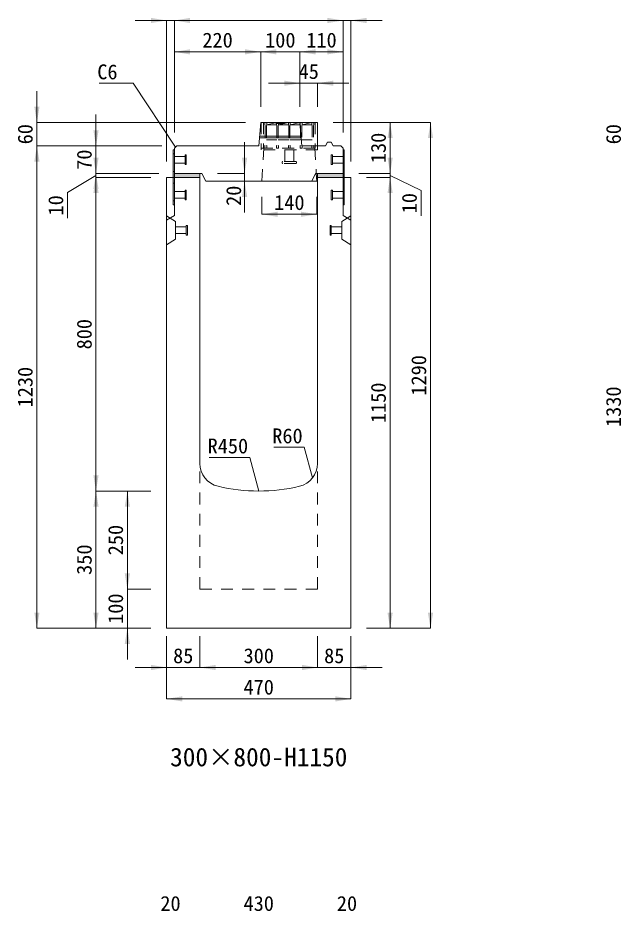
# Model space of a CAD drawing. Units: millimetres at full size, sheet at 1:40. Extents: x -1934 to 44546, y -100881 to -70395.
# Drawn here: x 33011 to 34549, y -94086 to -91809 of the extents above; entities that cross this region are included whole.
import ezdxf
from ezdxf.enums import TextEntityAlignment as Align

# ---------------------------------------------------------------- set-up
doc = ezdxf.new("R2010")
doc.units = ezdxf.units.MM
doc.header["$LTSCALE"] = 40
for name, pattern in [('CHAIN_DOUBLE_DASH', [23.5, 12, -1.5, 3.5, -1.5, 3.5, -1.5]), ('USER1', [1.35, 0.75, -0.6]), ('USER2', [1.35, 0.75, -0.6])]:
    doc.linetypes.add(name, pattern=pattern)
for name, color, linetype, lineweight in [('0_2', 7, 'Continuous', 13), ('インサート', 92, 'USER2', 9), ('グレーチング', 7, 'USER2', 5), ('プレート', 7, 'USER1', 9), ('モルタル', 7, 'Continuous', 9), ('受枠', 3, 'USER2', 5), ('寸法線', 7, 'Continuous', 9), ('引出線', 4, 'Continuous', 9), ('本体', 2, 'Continuous', 13), ('補助線', 8, 'CHAIN_DOUBLE_DASH', 5)]:
    doc.layers.add(name, color=color, linetype=linetype, lineweight=lineweight)
doc.layers.add('ハッチング_モルタル', color=30, linetype='Continuous')
doc.styles.add('ＭＳ ゴシック', font='')
doc.styles.get('ＭＳ ゴシック').set_extended_font_data('MS Gothic')

# ---------------------------------------------------------------- blocks, each defined once
blk = doc.blocks.new('filled_arrow')
at = {"color": 0, "linetype": 'Continuous', "lineweight": -2}
blk.add_solid([(7.5, 1.25), (0, 0), (7.5, -1.25)], dxfattribs=at)

msp = doc.modelspace()

# ---------------------------------------------------------------- hatches: boundary and pattern name
at = {"layer": 'ハッチング_モルタル'}
for points in [[(33409.82, -92205.2), (33409.82, -92215.2), (33474.82, -92215.2), (33474.82, -92205.2)], [(33774.82, -92205.2), (33774.82, -92215.2), (33839.82, -92215.2), (33839.82, -92205.2)]]:
    msp.add_hatch(color=256, dxfattribs=at).paths.add_polyline_path(points)

# ---------------------------------------------------------------- linework, layer by layer
at = {"layer": 'インサート'}
for p, q in [((33409.82, -92161.7), (33436.82, -92161.7)), ((33409.82, -92161.7), (33409.82, -92178.7)), ((33439.82, -92157.7), (33436.82, -92157.7)), ((33436.82, -92157.7), (33436.82, -92182.7)), ((33439.82, -92182.7), (33439.82, -92157.7)), ((33809.82, -92157.7), (33812.82, -92157.7)), ((33809.82, -92182.7), (33809.82, -92157.7)), ((33812.82, -92157.7), (33812.82, -92182.7)), ((33839.82, -92161.7), (33812.82, -92161.7)), ((33839.82, -92161.7), (33839.82, -92178.7)), ((33409.82, -92178.7), (33436.82, -92178.7)), ((33436.82, -92182.7), (33439.82, -92182.7)), ((33812.82, -92182.7), (33809.82, -92182.7)), ((33839.82, -92178.7), (33812.82, -92178.7)), ((33409.82, -92251.7), (33436.82, -92251.7)), ((33409.82, -92251.7), (33409.82, -92268.7)), ((33439.82, -92247.7), (33436.82, -92247.7)), ((33436.82, -92247.7), (33436.82, -92272.7)), ((33439.82, -92272.7), (33439.82, -92247.7)), ((33809.82, -92247.7), (33812.82, -92247.7)), ((33809.82, -92272.7), (33809.82, -92247.7)), ((33812.82, -92247.7), (33812.82, -92272.7)), ((33839.82, -92251.7), (33812.82, -92251.7)), ((33839.82, -92251.7), (33839.82, -92268.7)), ((33409.82, -92268.7), (33436.82, -92268.7)), ((33436.82, -92272.7), (33439.82, -92272.7)), ((33812.82, -92272.7), (33809.82, -92272.7)), ((33839.82, -92268.7), (33812.82, -92268.7))]:
    msp.add_line(p, q, dxfattribs=at)
at = {"layer": 'インサート', "linetype": 'Continuous', "lineweight": 5}
for p, q in [((33412.82, -92358.7), (33412.82, -92341.7)), ((33439.82, -92341.7), (33412.82, -92341.7)), ((33439.82, -92362.7), (33439.82, -92337.7)), ((33442.82, -92337.7), (33439.82, -92337.7)), ((33442.82, -92362.7), (33442.82, -92337.7)), ((33806.82, -92337.7), (33806.82, -92362.7)), ((33806.82, -92337.7), (33809.82, -92337.7)), ((33809.82, -92337.7), (33809.82, -92362.7)), ((33809.82, -92341.7), (33836.82, -92341.7)), ((33836.82, -92341.7), (33836.82, -92358.7)), ((33439.82, -92358.7), (33412.82, -92358.7)), ((33442.82, -92362.7), (33439.82, -92362.7)), ((33806.82, -92362.7), (33809.82, -92362.7)), ((33809.82, -92358.7), (33836.82, -92358.7))]:
    msp.add_line(p, q, dxfattribs=at)
at = {"layer": 'グレーチング'}
for p, q in [((33765.32, -92075.7), (33640.32, -92075.7)), ((33640.32, -92075.7), (33640.32, -92081.7)), ((33640.32, -92081.7), (33641.32, -92082.7)), ((33641.32, -92082.7), (33641.32, -92133.7)), ((33645.32, -92081.7), (33644.32, -92082.7)), ((33644.32, -92082.7), (33644.32, -92133.7)), ((33645.32, -92075.7), (33645.32, -92081.7)), ((33645.32, -92081.7), (33670.32, -92075.7)), ((33645.32, -92081.7), (33670.32, -92081.7)), ((33670.32, -92075.7), (33670.32, -92081.7)), ((33670.32, -92081.7), (33671.32, -92082.7)), ((33671.32, -92082.7), (33671.32, -92133.7)), ((33675.32, -92081.7), (33674.32, -92082.7)), ((33674.32, -92082.7), (33674.32, -92133.7)), ((33675.32, -92075.7), (33675.32, -92081.7)), ((33675.32, -92081.7), (33700.32, -92075.7)), ((33675.32, -92081.7), (33700.32, -92081.7)), ((33700.32, -92075.7), (33700.32, -92081.7)), ((33700.32, -92081.7), (33701.32, -92082.7)), ((33701.32, -92082.7), (33701.32, -92133.7)), ((33705.32, -92081.7), (33704.32, -92082.7)), ((33704.32, -92082.7), (33704.32, -92133.7)), ((33705.32, -92075.7), (33705.32, -92081.7)), ((33705.32, -92081.7), (33730.32, -92075.7)), ((33705.32, -92081.7), (33730.32, -92081.7)), ((33730.32, -92075.7), (33730.32, -92081.7)), ((33730.32, -92081.7), (33731.32, -92082.7)), ((33731.32, -92082.7), (33731.32, -92133.7)), ((33735.32, -92081.7), (33734.32, -92082.7)), ((33734.32, -92082.7), (33734.32, -92133.7)), ((33735.32, -92075.7), (33735.32, -92081.7)), ((33735.32, -92081.7), (33760.32, -92075.7)), ((33735.32, -92081.7), (33760.32, -92081.7)), ((33760.32, -92075.7), (33760.32, -92081.7)), ((33760.32, -92081.7), (33761.32, -92082.7)), ((33761.32, -92082.7), (33761.32, -92133.7)), ((33765.32, -92081.7), (33764.32, -92082.7)), ((33764.32, -92082.7), (33764.32, -92133.7)), ((33765.32, -92075.7), (33765.32, -92081.7)), ((33644.32, -92119.7), (33671.32, -92119.7)), ((33674.32, -92119.7), (33701.32, -92119.7)), ((33704.32, -92119.7), (33731.32, -92119.7)), ((33734.32, -92119.7), (33761.32, -92119.7)), ((33640.32, -92134.7), (33641.32, -92133.7)), ((33640.32, -92140.7), (33640.32, -92134.7)), ((33640.32, -92140.7), (33645.32, -92140.7)), ((33645.32, -92134.7), (33644.32, -92133.7)), ((33645.32, -92140.7), (33645.32, -92134.7)), ((33670.32, -92134.7), (33671.32, -92133.7)), ((33670.32, -92140.7), (33670.32, -92134.7)), ((33670.32, -92140.7), (33675.32, -92140.7)), ((33675.32, -92134.7), (33674.32, -92133.7)), ((33675.32, -92140.7), (33675.32, -92134.7)), ((33700.32, -92134.7), (33701.32, -92133.7)), ((33700.32, -92140.7), (33700.32, -92134.7)), ((33700.32, -92140.7), (33705.32, -92140.7)), ((33705.32, -92134.7), (33704.32, -92133.7)), ((33705.32, -92140.7), (33705.32, -92134.7)), ((33730.32, -92134.7), (33731.32, -92133.7)), ((33730.32, -92140.7), (33730.32, -92134.7)), ((33730.32, -92140.7), (33735.32, -92140.7)), ((33735.32, -92134.7), (33734.32, -92133.7)), ((33735.32, -92140.7), (33735.32, -92134.7)), ((33760.32, -92134.7), (33761.32, -92133.7)), ((33760.32, -92140.7), (33760.32, -92134.7)), ((33760.32, -92140.7), (33765.32, -92140.7)), ((33765.32, -92134.7), (33764.32, -92133.7)), ((33765.32, -92140.7), (33765.32, -92134.7))]:
    msp.add_line(p, q, dxfattribs=at)
at = {"layer": 'プレート'}
for p, q in [((33409.82, -92155.19), (33406.62, -92155.19)), ((33843.02, -92155.19), (33839.82, -92155.19)), ((33409.82, -92200.2), (33406.62, -92200.2)), ((33843.02, -92200.2), (33839.82, -92200.2)), ((33409.82, -92230.19), (33406.62, -92230.19)), ((33843.02, -92230.19), (33839.82, -92230.19)), ((33409.82, -92275.2), (33406.62, -92275.2)), ((33843.02, -92275.2), (33839.82, -92275.2))]:
    msp.add_line(p, q, dxfattribs=at)
at = {"layer": 'プレート', "linetype": 'Continuous'}
for points in [[(33406.62, -92285.2), (33406.62, -92145.19), (33409.82, -92145.19), (33409.82, -92285.2)], [(33839.82, -92285.2), (33839.82, -92145.19), (33843.02, -92145.19), (33843.02, -92285.2)]]:
    msp.add_lwpolyline(points, close=True, dxfattribs=at)
at = {"layer": 'モルタル', "lineweight": 13}
msp.add_lwpolyline([(33409.82, -92205.2), (33474.82, -92205.2), (33474.82, -92215.2), (33409.82, -92215.2)], close=True, dxfattribs=at)
at = {"layer": 'モルタル'}
msp.add_lwpolyline([(33774.82, -92205.2), (33839.82, -92205.2), (33839.82, -92215.2), (33774.82, -92215.2)], close=True, dxfattribs=at)
at = {"layer": '受枠', "linetype": 'Continuous'}
for q in [(33630.82, -92075.2), (33774.82, -92135.2)]:
    msp.add_line((33774.82, -92075.2), q, dxfattribs=at)
at = {"layer": '受枠'}
for p, q in [((33630.82, -92075.2), (33630.82, -92145.2)), ((33636.82, -92075.2), (33636.82, -92140.7)), ((33768.82, -92075.2), (33768.82, -92140.7)), ((33630.82, -92140.7), (33774.82, -92140.7)), ((33774.82, -92135.2), (33774.82, -92145.2)), ((33774.82, -92145.2), (33630.82, -92145.2)), ((33691.49, -92174.86), (33691.49, -92145.2)), ((33714.16, -92174.86), (33714.16, -92145.2)), ((33684.96, -92175.93), (33684.96, -92179.13)), ((33719.62, -92174.86), (33686.02, -92174.86)), ((33719.62, -92180.19), (33686.02, -92180.19)), ((33720.69, -92175.93), (33720.69, -92179.13))]:
    msp.add_line(p, q, dxfattribs=at)
for centre, start, end in [((33686.02, -92175.93), 90, 180), ((33686.02, -92179.13), 180, 270), ((33719.62, -92175.93), 0, 90), ((33719.62, -92179.13), 270, 0)]:
    msp.add_arc(centre, 1.07, start, end, dxfattribs=at)
at = {"layer": '寸法線'}
for p, q in [((33489.82, -91815.2), (33309.82, -91815.2)), ((33389.82, -92175.2), (33389.82, -91815.2)), ((33409.82, -91815.2), (33839.82, -91815.2)), ((33409.82, -92101.2), (33409.82, -91815.2)), ((33409.82, -92101.2), (33409.82, -91815.2)), ((33759.82, -91815.2), (33939.82, -91815.2)), ((33839.82, -92101.2), (33839.82, -91815.2)), ((33839.82, -92101.2), (33839.82, -91815.2)), ((33859.82, -92175.2), (33859.82, -91815.2)), ((33409.82, -91895.2), (33629.82, -91895.2)), ((33409.82, -92101.2), (33409.82, -91895.2)), ((33629.82, -92035.2), (33629.82, -91895.2)), ((33809.82, -91895.2), (33629.82, -91895.2)), ((33629.82, -92035.2), (33629.82, -91895.2)), ((33729.82, -91895.2), (33839.82, -91895.2)), ((33729.82, -92035.2), (33729.82, -91895.2)), ((33839.82, -92101.2), (33839.82, -91895.2)), ((33854.82, -91975.2), (33649.82, -91975.2)), ((33729.82, -92035.2), (33729.82, -91975.2)), ((33774.82, -92035.2), (33774.82, -91975.2)), ((33059.22, -91995.2), (33059.22, -92215.2)), ((33729.82, -92035.2), (33729.82, -92005.2)), ((33209.82, -92285.2), (33209.82, -92055.2)), ((33590.82, -92075.2), (33059.22, -92075.2)), ((33814.82, -92075.2), (34062.81, -92075.2)), ((33814.82, -92075.2), (33959.82, -92075.2)), ((33959.82, -92205.2), (33959.82, -92075.2)), ((34062.81, -93365.2), (34062.81, -92075.2)), ((33059.22, -93365.2), (33059.22, -92135.2)), ((33377.82, -92135.2), (33059.22, -92135.2)), ((33375.82, -92135.2), (33059.22, -92135.2)), ((33209.82, -92125.2), (33209.82, -92295.2)), ((33375.82, -92135.2), (33209.82, -92135.2)), ((33588.79, -92125.2), (33588.79, -92305.2)), ((33959.82, -92125.2), (33959.82, -92295.2)), ((33209.82, -92210.2), (33137.22, -92254.23)), ((33369.82, -92205.2), (33209.82, -92205.2)), ((33369.82, -92205.2), (33209.82, -92205.2)), ((33519.82, -92205.2), (33588.79, -92205.2)), ((33879.82, -92205.2), (33959.82, -92205.2)), ((33879.82, -92205.2), (33959.82, -92205.2)), ((33959.82, -92210.2), (34038.85, -92248.62)), ((33209.82, -93015.2), (33209.82, -92215.2)), ((33349.82, -92215.2), (33209.82, -92215.2)), ((33349.82, -92215.2), (33209.82, -92215.2)), ((33529.82, -92225.2), (33588.79, -92225.2)), ((33899.82, -92215.2), (33959.82, -92215.2)), ((33899.82, -92215.2), (33959.82, -92215.2)), ((33959.82, -93365.2), (33959.82, -92215.2)), ((33137.22, -92254.23), (33137.22, -92319.1)), ((34038.85, -92248.62), (34038.85, -92313.49)), ((33632.82, -92265.2), (33632.82, -92309.42)), ((33772.82, -92265.2), (33772.82, -92309.42)), ((33632.82, -92309.42), (33772.82, -92309.42)), ((33349.82, -93015.2), (33209.82, -93015.2)), ((33209.82, -93365.2), (33209.82, -93015.2)), ((33349.82, -93015.2), (33209.82, -93015.2)), ((33289.82, -93265.2), (33289.82, -93015.2)), ((33349.82, -93015.2), (33289.82, -93015.2)), ((33289.82, -93445.2), (33289.82, -93185.2)), ((33349.82, -93265.2), (33289.82, -93265.2)), ((33349.82, -93265.2), (33289.82, -93265.2)), ((33349.82, -93365.2), (33059.22, -93365.2)), ((33349.82, -93365.2), (33209.82, -93365.2)), ((33349.82, -93365.2), (33289.82, -93365.2)), ((33899.82, -93365.2), (34062.81, -93365.2)), ((33899.82, -93365.2), (33959.82, -93365.2)), ((33389.82, -93385.2), (33389.82, -93465.2)), ((33389.82, -93385.2), (33389.82, -93545.2)), ((33474.82, -93385.2), (33474.82, -93465.2)), ((33474.82, -93385.2), (33474.82, -93465.2)), ((33774.82, -93385.2), (33774.82, -93465.2)), ((33774.82, -93385.2), (33774.82, -93465.2)), ((33859.82, -93385.2), (33859.82, -93465.2)), ((33859.82, -93385.2), (33859.82, -93545.2)), ((33309.82, -93465.2), (33554.82, -93465.2)), ((33474.82, -93465.2), (33774.82, -93465.2)), ((33694.82, -93465.2), (33939.82, -93465.2)), ((33389.82, -93545.2), (33859.82, -93545.2))]:
    msp.add_line(p, q, dxfattribs=at)
at = {"layer": '引出線'}
for points in [[(33412.82, -92138.2), (33304.83, -91975.2), (33217.72, -91975.2)], [(33761.89, -92981.88), (33740.88, -92903.46), (33663.38, -92903.46)], [(33624.82, -93015.2), (33601.8, -92929.27), (33498.31, -92929.27)]]:
    msp.add_lwpolyline(points, dxfattribs=at)
at = {"layer": '本体'}
for p, q in [((33624.82, -92135.2), (33629.82, -92075.2)), ((33629.82, -92075.2), (33666.82, -92075.2)), ((33666.82, -92075.2), (33669.82, -92078.2)), ((33669.82, -92078.2), (33689.82, -92078.2)), ((33689.82, -92078.2), (33692.82, -92075.2)), ((33692.82, -92075.2), (33729.82, -92075.2)), ((33729.82, -92075.2), (33734.82, -92135.2)), ((33733.07, -92114.2), (33626.57, -92114.2)), ((33732.74, -92110.2), (33626.91, -92110.2)), ((33409.82, -92141.2), (33415.82, -92135.2)), ((33409.82, -92141.2), (33409.82, -92205.2)), ((33415.82, -92135.2), (33624.82, -92135.2)), ((33734.82, -92135.2), (33794.82, -92135.2)), ((33794.82, -92135.2), (33799.82, -92125.2)), ((33799.82, -92125.2), (33809.82, -92125.2)), ((33809.82, -92125.2), (33814.82, -92135.2)), ((33814.82, -92135.2), (33833.82, -92135.2)), ((33833.82, -92135.2), (33839.82, -92141.2)), ((33839.82, -92141.2), (33839.82, -92205.2)), ((33409.82, -92205.2), (33479.82, -92205.2)), ((33479.82, -92205.2), (33489.82, -92225.2)), ((33769.82, -92205.2), (33759.82, -92225.2)), ((33769.82, -92205.2), (33839.82, -92205.2)), ((33489.82, -92225.2), (33759.82, -92225.2))]:
    msp.add_line(p, q, dxfattribs=at)
at = {"layer": '本体', "linetype": 'USER2', "lineweight": 9}
for p, q in [((33637.82, -92140.7), (33632.82, -92225.2)), ((33767.82, -92140.7), (33771.64, -92205.2))]:
    msp.add_line(p, q, dxfattribs=at)
at = {"layer": '本体', "lineweight": 20}
for p, q in [((33389.82, -93365.2), (33389.82, -92215.2)), ((33389.82, -92215.2), (33474.82, -92215.2)), ((33409.82, -92215.2), (33474.82, -92215.2)), ((33409.82, -92215.2), (33409.82, -92312.2)), ((33474.82, -92944.67), (33474.82, -92215.2)), ((33774.82, -92945.02), (33774.82, -92215.2)), ((33774.82, -92215.2), (33859.82, -92215.2)), ((33839.82, -92215.2), (33839.82, -92312.2)), ((33859.82, -93365.2), (33859.82, -92215.2)), ((33389.82, -92324.7), (33409.82, -92312.2)), ((33389.82, -92313.2), (33412.82, -92327.7)), ((33836.82, -92327.7), (33859.82, -92313.2)), ((33859.82, -92324.7), (33839.82, -92312.2)), ((33412.82, -92372.7), (33412.82, -92327.7)), ((33836.82, -92372.7), (33836.82, -92327.7)), ((33412.82, -92372.7), (33389.82, -92387.2)), ((33859.82, -92387.2), (33836.82, -92372.7)), ((33389.82, -93365.2), (33859.82, -93365.2))]:
    msp.add_line(p, q, dxfattribs=at)
at = {"layer": '本体', "linetype": 'USER1', "lineweight": 20}
for p, q in [((33474.82, -93265.2), (33474.82, -92944.67)), ((33774.82, -93265.2), (33774.82, -92945.02)), ((33474.82, -93265.2), (33774.82, -93265.2))]:
    msp.add_line(p, q, dxfattribs=at)
at = {"layer": '本体', "lineweight": 20}
for centre, radius, start, end in [((33534.82, -92944.67), 60, 180, 256.65756), ((33714.82, -92944.67), 60, 283.34239, 0), ((33624.82, -92565.2), 450, 256.65756, 283.34239)]:
    msp.add_arc(centre, radius, start, end, dxfattribs=at)
at = {"layer": '補助線'}
for p in [(33771.64, -92205.2), (33759.82, -92225.2)]:
    msp.add_line(p, (33772.82, -92225.2), dxfattribs=at)

# ---------------------------------------------------------------- block references
at = {"layer": '寸法線', "xscale": 5.33, "yscale": 5.33}
for p, rotation in [((33389.82, -91815.2), 180), ((33839.82, -91815.2), 180), ((33839.82, -91815.2), 180), ((33629.82, -91895.2), 180), ((33839.82, -91895.2), 180), ((33729.82, -91975.2), 180), ((33059.22, -92075.2), 90), ((33209.82, -92135.2), 90), ((33959.82, -92075.2), 270), ((34062.81, -92075.2), 270), ((33059.22, -92135.2), 270), ((33059.22, -92135.2), 270), ((33209.82, -92205.2), 90), ((33588.79, -92205.2), 90), ((33959.82, -92205.2), 90), ((33959.82, -92205.2), 90), ((33209.82, -92205.2), 270), ((33209.82, -92215.2), 270), ((33209.82, -92215.2), 270), ((33588.79, -92225.2), 270), ((33959.82, -92215.2), 270), ((33959.82, -92215.2), 270), ((33772.82, -92309.42), 180), ((33209.82, -93015.2), 90), ((33209.82, -93015.2), 270), ((33289.82, -93015.2), 270), ((33289.82, -93265.2), 90), ((33289.82, -93265.2), 90), ((33059.22, -93365.2), 90), ((33209.82, -93365.2), 90), ((33959.82, -93365.2), 90), ((34062.81, -93365.2), 90), ((33289.82, -93365.2), 270), ((33389.82, -93465.2), 180), ((33774.82, -93465.2), 180), ((33774.82, -93465.2), 180), ((33859.82, -93545.2), 180)]:
    msp.add_blockref('filled_arrow', p, dxfattribs=dict(at, rotation=rotation))
for p in [(33409.82, -91815.2), (33409.82, -91815.2), (33859.82, -91815.2), (33409.82, -91895.2), (33629.82, -91895.2), (33729.82, -91895.2), (33729.82, -91895.2), (33774.82, -91975.2), (33632.82, -92309.42), (33474.82, -93465.2), (33474.82, -93465.2), (33859.82, -93465.2), (33389.82, -93545.2)]:
    msp.add_blockref('filled_arrow', p, dxfattribs=at)
at = {"layer": '引出線', "xscale": 0.133, "yscale": 0.133}
for p, rotation in [((33412.82, -92138.2), 123.5), ((33761.89, -92981.88), 105), ((33624.82, -93015.2), 105)]:
    msp.add_blockref('filled_arrow', p, dxfattribs=dict(at, rotation=rotation))

# ---------------------------------------------------------------- texts
at = {"layer": '0_2', "style": 'ＭＳ ゴシック'}
msp.add_text('300×800-H1150', height=47.47, dxfattribs=at).set_placement((33624.82, -93693.53), align=Align.MIDDLE_CENTER)
at = {"layer": '寸法線', "style": 'ＭＳ ゴシック'}
for s, p in [('220', (33519.82, -91865.2)), ('100', (33679.82, -91865.2)), ('110', (33784.82, -91865.2)), ('45', (33752.32, -91945.2)), ('140', (33702.82, -92279.42)), ('85', (33432.32, -93435.2)), ('300', (33624.82, -93435.2)), ('85', (33817.32, -93435.2)), ('470', (33624.82, -93515.2)), ('20', (33399.82, -94066.87)), ('430', (33624.82, -94066.87)), ('20', (33849.82, -94066.87))]:
    msp.add_text(s, height=37.98, dxfattribs=at).set_placement(p, align=Align.MIDDLE_CENTER)
for s, p in [('60', (33029.22, -92105.2)), ('60', (34529.22, -92105.2)), ('130', (33929.82, -92140.2)), ('70', (33179.82, -92170.2)), ('20', (33560.79, -92262.2)), ('10', (33107.22, -92286.67)), ('10', (34008.85, -92281.06)), ('800', (33179.82, -92615.2)), ('1290', (34032.81, -92720.2)), ('1230', (33029.22, -92750.2)), ('1150', (33929.82, -92790.2)), ('1330', (34529.22, -92800.2)), ('250', (33259.82, -93140.2)), ('350', (33179.82, -93190.2)), ('100', (33259.82, -93315.2))]:
    msp.add_text(s, height=37.98, rotation=90, dxfattribs=at).set_placement(p, align=Align.MIDDLE_CENTER)
at = {"layer": '引出線', "style": 'ＭＳ ゴシック'}
for s, p in [('C6', (33264.83, -91927.2)), ('R60', (33736.88, -92855.46)), ('R450', (33597.8, -92881.27))]:
    msp.add_text(s, height=37.98, dxfattribs=at).set_placement(p, align=Align.TOP_RIGHT)

doc.saveas('drawing.dxf')
